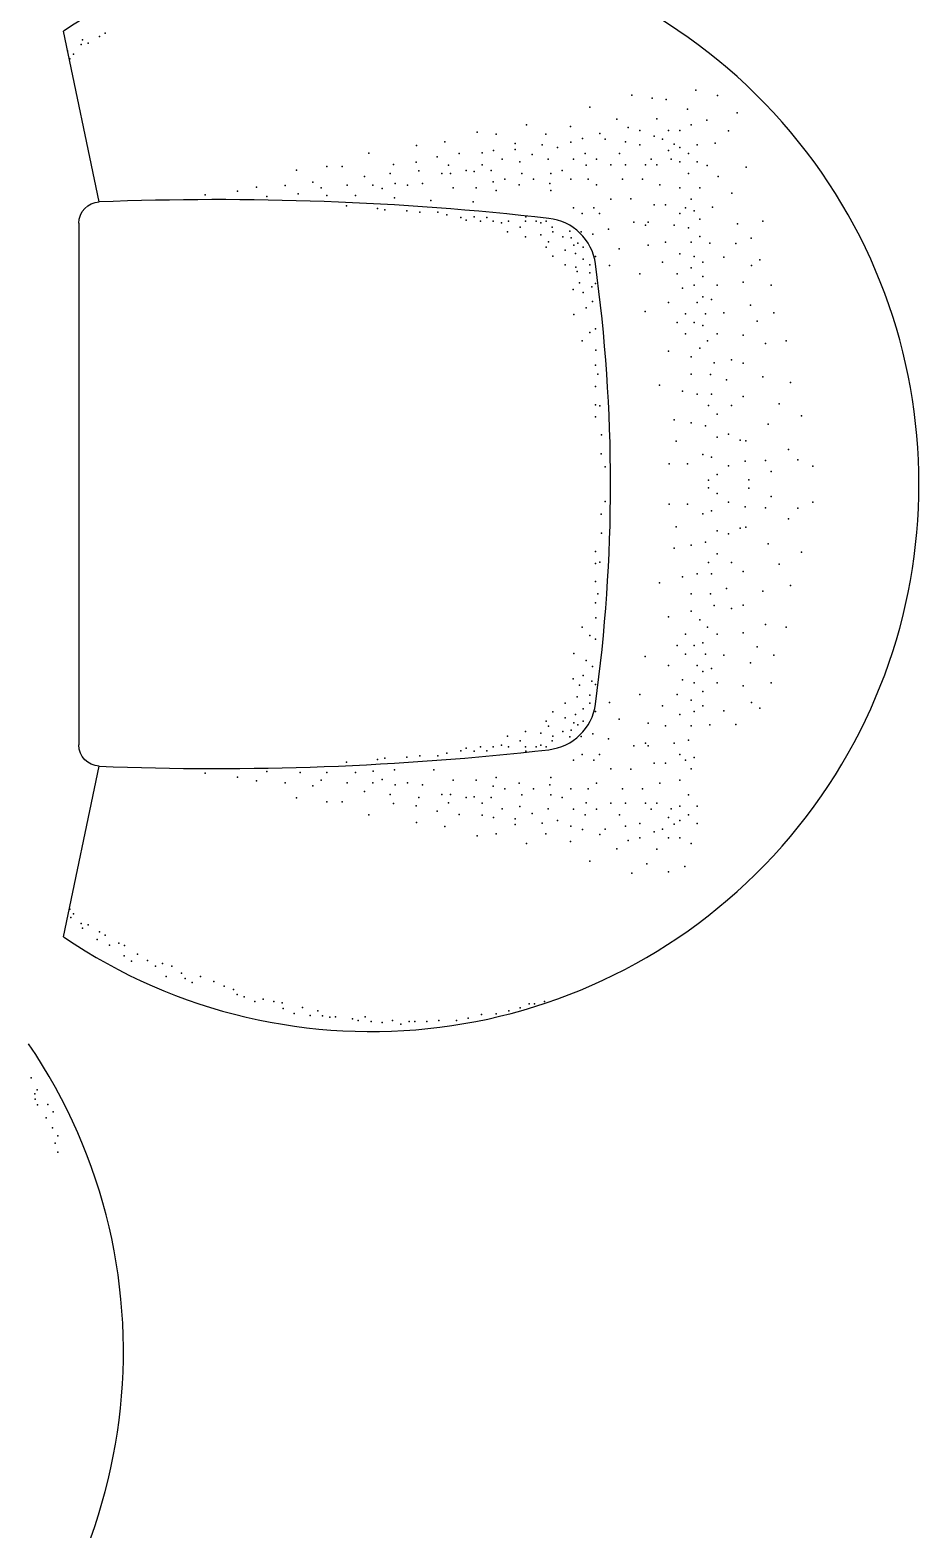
# Model space of a CAD drawing. Header units: inches. Extents: x 4.9 to 47.4, y 12.3 to 37.1.
# Drawn here: x 29.982 to 30.818, y 13.529 to 14.939 of the extents above; entities that cross this region are included whole.
import ezdxf

# ---------------------------------------------------------------- set-up
doc = ezdxf.new("R2010")
doc.units = ezdxf.units.IN
doc.header["$MEASUREMENT"] = 0
doc.layers.add('02', color=2, linetype='Continuous')

msp = doc.modelspace()

# ---------------------------------------------------------------- linework, layer by layer
at = {"layer": '02'}
msp.add_line((30.0279, 14.7571, -0.1), (30.0279, 14.2663, -0.1), dxfattribs=at)
at = {"layer": '02', "elevation": -0.1}
for points in [[(30.0279, 14.7571, -0.402499), (30.0471, 14.7771), (30.0135, 14.9377, -0.602064)], [(30.0135, 14.0858), (30.0471, 14.2463, -0.402499), (30.0279, 14.2663)]]:
    msp.add_lwpolyline(points, format="xyb", dxfattribs=at)
at = {"layer": '02'}
for centre, radius, start, end in [((30.3029, 14.5117, -0.1), 0.515, 235.7975, 124.2025), ((30.1579, 12.0196, -0.1), 2.7597, 83.5107, 92.301), ((30.4642, 14.712, -0.1), 0.05, 7.8583, 83.5107), ((29.0133, 14.5117, -0.1), 1.5146, 352.1417, 7.8583), ((30.4642, 14.3115, -0.1), 0.05, 276.4893, 352.1417), ((30.1579, 17.0038, -0.1), 2.7597, 267.699, 276.4893), ((29.5548, 13.6956, -0.1), 0.515, 145.7975, 34.2025)]:
    msp.add_arc(centre, radius, start, end, dxfattribs=at)
for p in [(30.0526, 14.936, -0.1), (30.0302, 14.9252, -0.1), (30.0313, 14.9295, -0.1), (30.0368, 14.9264, -0.1), (30.0474, 14.9328, -0.1), (30.0174, 14.9193, -0.1), (30.0196, 14.9116, -0.1), (30.0229, 14.9161, -0.1), (30.608, 14.8824, -0.1), (30.5085, 14.8664, -0.1), (30.548, 14.8776, -0.1), (30.567, 14.8747, -0.1), (30.5803, 14.8734, -0.1), (30.6003, 14.8644, -0.1), (30.6285, 14.8772, -0.1), (30.449, 14.8498, -0.1), (30.5339, 14.855, -0.1), (30.5715, 14.8552, -0.1), (30.6038, 14.8498, -0.1), (30.6183, 14.8542, -0.1), (30.6471, 14.8611, -0.1), (30.4025, 14.8427, -0.1), (30.4204, 14.8409, -0.1), (30.4669, 14.8409, -0.1), (30.4902, 14.848, -0.1), (30.5014, 14.8368, -0.1), (30.5177, 14.8415, -0.1), (30.5229, 14.8363, -0.1), (30.5445, 14.8471, -0.1), (30.5553, 14.8444, -0.1), (30.5688, 14.839, -0.1), (30.5769, 14.8363, -0.1), (30.5823, 14.8444, -0.1), (30.5931, 14.8444, -0.1), (30.6388, 14.8439, -0.1), (30.3006, 14.823, -0.1), (30.3453, 14.8302, -0.1), (30.3721, 14.8338, -0.1), (30.3855, 14.8227, -0.1), (30.4073, 14.8234, -0.1), (30.4178, 14.8254, -0.1), (30.4383, 14.832, -0.1), (30.4383, 14.8266, -0.1), (30.4543, 14.8217, -0.1), (30.4637, 14.8308, -0.1), (30.4779, 14.8284, -0.1), (30.4907, 14.8335, -0.1), (30.504, 14.8228, -0.1), (30.5364, 14.8228, -0.1), (30.5418, 14.8336, -0.1), (30.5553, 14.8309, -0.1), (30.5823, 14.8255, -0.1), (30.5878, 14.8316, -0.1), (30.5931, 14.8282, -0.1), (30.6011, 14.8228, -0.1), (30.6092, 14.8309, -0.1), (30.6264, 14.8324, -0.1), (30.2612, 14.8105, -0.1), (30.2755, 14.8105, -0.1), (30.3238, 14.8123, -0.1), (30.345, 14.8146, -0.1), (30.365, 14.8195, -0.1), (30.3754, 14.8116, -0.1), (30.4071, 14.8119, -0.1), (30.4259, 14.8173, -0.1), (30.4426, 14.815, -0.1), (30.4691, 14.8173, -0.1), (30.4932, 14.8175, -0.1), (30.5051, 14.8116, -0.1), (30.5148, 14.8175, -0.1), (30.5283, 14.8121, -0.1), (30.5418, 14.8121, -0.1), (30.5607, 14.8121, -0.1), (30.5661, 14.8175, -0.1), (30.5715, 14.8121, -0.1), (30.5849, 14.8173, -0.1), (30.5931, 14.8148, -0.1), (30.6092, 14.8148, -0.1), (30.6186, 14.8115, -0.1), (30.6553, 14.8099, -0.1), (30.2326, 14.807, -0.1), (30.2478, 14.7957, -0.1), (30.2964, 14.8011, -0.1), (30.3207, 14.8038, -0.1), (30.3255, 14.7945, -0.1), (30.3477, 14.8065, -0.1), (30.3511, 14.7945, -0.1), (30.3693, 14.8038, -0.1), (30.3774, 14.8038, -0.1), (30.3922, 14.8066, -0.1), (30.3996, 14.8059, -0.1), (30.4157, 14.8066, -0.1), (30.4176, 14.7959, -0.1), (30.4284, 14.7986, -0.1), (30.4419, 14.7932, -0.1), (30.4446, 14.804, -0.1), (30.4554, 14.7986, -0.1), (30.4709, 14.7945, -0.1), (30.4716, 14.804, -0.1), (30.4824, 14.8067, -0.1), (30.4905, 14.7986, -0.1), (30.5067, 14.7986, -0.1), (30.5148, 14.7932, -0.1), (30.5391, 14.7986, -0.1), (30.558, 14.7986, -0.1), (30.5742, 14.7932, -0.1), (30.6011, 14.804, -0.1), (30.629, 14.801, -0.1), (30.1467, 14.7838, -0.1), (30.1771, 14.7873, -0.1), (30.195, 14.7909, -0.1), (30.2046, 14.7822, -0.1), (30.2219, 14.7927, -0.1), (30.2343, 14.7849, -0.1), (30.2559, 14.7903, -0.1), (30.2612, 14.7831, -0.1), (30.2802, 14.793, -0.1), (30.288, 14.7831, -0.1), (30.3045, 14.793, -0.1), (30.3132, 14.7898, -0.1), (30.3246, 14.7811, -0.1), (30.3369, 14.793, -0.1), (30.3798, 14.7905, -0.1), (30.4014, 14.7905, -0.1), (30.4203, 14.7878, -0.1), (30.4716, 14.7878, -0.1), (30.5283, 14.7797, -0.1), (30.5471, 14.78, -0.1), (30.5931, 14.7905, -0.1), (30.6038, 14.7797, -0.1), (30.6119, 14.7905, -0.1), (30.6421, 14.7853, -0.1), (30.2795, 14.7734, -0.1), (30.3086, 14.771, -0.1), (30.3158, 14.7698, -0.1), (30.3364, 14.7686, -0.1), (30.3485, 14.7674, -0.1), (30.359, 14.7784, -0.1), (30.3655, 14.7674, -0.1), (30.3739, 14.765, -0.1), (30.3988, 14.7771, -0.1), (30.4932, 14.7716, -0.1), (30.5013, 14.7662, -0.1), (30.5121, 14.7716, -0.1), (30.5175, 14.7662, -0.1), (30.5688, 14.7743, -0.1), (30.5796, 14.7743, -0.1), (30.5931, 14.7662, -0.1), (30.5984, 14.7716, -0.1), (30.6065, 14.7689, -0.1), (30.6238, 14.7722, -0.1), (30.387, 14.7626, -0.1), (30.3921, 14.7601, -0.1), (30.3996, 14.7632, -0.1), (30.4057, 14.7589, -0.1), (30.4115, 14.7625, -0.1), (30.4175, 14.7589, -0.1), (30.4253, 14.7575, -0.1), (30.4318, 14.7589, -0.1), (30.443, 14.7533, -0.1), (30.4478, 14.7589, -0.1), (30.4481, 14.7632, -0.1), (30.458, 14.7589, -0.1), (30.4623, 14.7575, -0.1), (30.4673, 14.7589, -0.1), (30.4729, 14.7533, -0.1), (30.5261, 14.7516, -0.1), (30.5499, 14.7581, -0.1), (30.5607, 14.7554, -0.1), (30.5634, 14.7581, -0.1), (30.5877, 14.7554, -0.1), (30.6011, 14.7527, -0.1), (30.6119, 14.7608, -0.1), (30.6474, 14.7565, -0.1), (30.671, 14.7591, -0.1), (30.431, 14.7489, -0.1), (30.4478, 14.7444, -0.1), (30.4623, 14.7461, -0.1), (30.4696, 14.7396, -0.1), (30.4737, 14.7489, -0.1), (30.4829, 14.7444, -0.1), (30.4897, 14.7495, -0.1), (30.4908, 14.7432, -0.1), (30.4972, 14.7383, -0.1), (30.5002, 14.7491, -0.1), (30.5113, 14.7467, -0.1), (30.5796, 14.7392, -0.1), (30.6038, 14.7392, -0.1), (30.6119, 14.7446, -0.1), (30.6212, 14.7382, -0.1), (30.6458, 14.738, -0.1), (30.66, 14.7431, -0.1), (30.4672, 14.7347, -0.1), (30.4737, 14.7261, -0.1), (30.4851, 14.7318, -0.1), (30.4934, 14.7365, -0.1), (30.495, 14.7287, -0.1), (30.5023, 14.7347, -0.1), (30.5023, 14.7233, -0.1), (30.5138, 14.7257, -0.1), (30.536, 14.7331, -0.1), (30.5634, 14.7365, -0.1), (30.5931, 14.7284, -0.1), (30.6065, 14.7257, -0.1), (30.6343, 14.7251, -0.1), (30.4853, 14.7178, -0.1), (30.4953, 14.7159, -0.1), (30.4966, 14.7118, -0.1), (30.5084, 14.7178, -0.1), (30.5084, 14.7103, -0.1), (30.5269, 14.7172, -0.1), (30.5553, 14.7096, -0.1), (30.5769, 14.7204, -0.1), (30.5904, 14.7096, -0.1), (30.6038, 14.715, -0.1), (30.6146, 14.7204, -0.1), (30.6605, 14.7172, -0.1), (30.6683, 14.7225, -0.1), (30.4926, 14.6949, -0.1), (30.4986, 14.7009, -0.1), (30.5102, 14.6973, -0.1), (30.5137, 14.7004, -0.1), (30.5957, 14.6961, -0.1), (30.6065, 14.6988, -0.1), (30.6146, 14.7069, -0.1), (30.6281, 14.6988, -0.1), (30.6526, 14.7015, -0.1), (30.6788, 14.6989, -0.1), (30.5023, 14.6919, -0.1), (30.5108, 14.6833, -0.1), (30.5823, 14.6826, -0.1), (30.6092, 14.6826, -0.1), (30.6146, 14.688, -0.1), (30.6227, 14.6853, -0.1), (30.4934, 14.6712, -0.1), (30.5051, 14.6776, -0.1), (30.5606, 14.6739, -0.1), (30.5984, 14.6718, -0.1), (30.6173, 14.6718, -0.1), (30.6343, 14.6727, -0.1), (30.6594, 14.68, -0.1), (30.6814, 14.6727, -0.1), (30.5084, 14.6544, -0.1), (30.5137, 14.6577, -0.1), (30.5904, 14.6637, -0.1), (30.5984, 14.6529, -0.1), (30.6065, 14.6637, -0.1), (30.6146, 14.661, -0.1), (30.6281, 14.6529, -0.1), (30.6657, 14.6649, -0.1), (30.5011, 14.6465, -0.1), (30.6119, 14.6394, -0.1), (30.6192, 14.6463, -0.1), (30.6526, 14.6518, -0.1), (30.6736, 14.6439, -0.1), (30.693, 14.6465, -0.1), (30.514, 14.6376, -0.1), (30.5823, 14.6367, -0.1), (30.6038, 14.6313, -0.1), (30.6254, 14.6259, -0.1), (30.6416, 14.6286, -0.1), (30.6526, 14.6256, -0.1), (30.5137, 14.6235, -0.1), (30.5158, 14.6152, -0.1), (30.6038, 14.6152, -0.1), (30.622, 14.6149, -0.1), (30.6369, 14.6099, -0.1), (30.671, 14.6125, -0.1), (30.5137, 14.6035, -0.1), (30.574, 14.6047, -0.1), (30.5957, 14.599, -0.1), (30.6092, 14.5963, -0.1), (30.6227, 14.5963, -0.1), (30.6972, 14.6073, -0.1), (30.5137, 14.5864, -0.1), (30.5177, 14.5853, -0.1), (30.62, 14.5855, -0.1), (30.6416, 14.5855, -0.1), (30.6526, 14.5942, -0.1), (30.6864, 14.5872, -0.1), (30.5137, 14.575, -0.1), (30.5877, 14.572, -0.1), (30.6038, 14.5693, -0.1), (30.6281, 14.5774, -0.1), (30.6762, 14.568, -0.1), (30.7076, 14.5759, -0.1), (30.5194, 14.5579, -0.1), (30.6173, 14.5666, -0.1), (30.6281, 14.5558, -0.1), (30.6389, 14.5585, -0.1), (30.5192, 14.5401, -0.1), (30.5897, 14.5521, -0.1), (30.6146, 14.5396, -0.1), (30.6497, 14.5531, -0.1), (30.6552, 14.5523, -0.1), (30.6952, 14.5443, -0.1), (30.5229, 14.528, -0.1), (30.5829, 14.5308, -0.1), (30.6001, 14.5308, -0.1), (30.6227, 14.5369, -0.1), (30.6389, 14.5288, -0.1), (30.6544, 14.5332, -0.1), (30.6736, 14.534, -0.1), (30.704, 14.5345, -0.1), (30.7181, 14.5287, -0.1), (30.62, 14.5154, -0.1), (30.6281, 14.5208, -0.1), (30.6579, 14.5157, -0.1), (30.6788, 14.5235, -0.1), (30.62, 14.5081, -0.1), (30.6281, 14.5027, -0.1), (30.6579, 14.5078, -0.1), (30.6788, 14.5, -0.1), (30.5192, 14.4833, -0.1), (30.5229, 14.4954, -0.1), (30.5829, 14.4927, -0.1), (30.6001, 14.4927, -0.1), (30.6146, 14.4838, -0.1), (30.6227, 14.4865, -0.1), (30.6389, 14.4946, -0.1), (30.6544, 14.4902, -0.1), (30.6736, 14.4895, -0.1), (30.704, 14.4889, -0.1), (30.7181, 14.4947, -0.1), (30.5897, 14.4714, -0.1), (30.6497, 14.4703, -0.1), (30.6552, 14.4712, -0.1), (30.6952, 14.4791, -0.1), (30.5194, 14.4655, -0.1), (30.6173, 14.4569, -0.1), (30.6281, 14.4676, -0.1), (30.6389, 14.465, -0.1), (30.6762, 14.4554, -0.1), (30.5137, 14.4484, -0.1), (30.5877, 14.4515, -0.1), (30.6038, 14.4542, -0.1), (30.6281, 14.4461, -0.1), (30.7076, 14.4476, -0.1), (30.5137, 14.437, -0.1), (30.5177, 14.4382, -0.1), (30.6092, 14.4272, -0.1), (30.62, 14.438, -0.1), (30.6227, 14.4272, -0.1), (30.6416, 14.438, -0.1), (30.6526, 14.4293, -0.1), (30.6864, 14.4363, -0.1), (30.5137, 14.4199, -0.1), (30.574, 14.4188, -0.1), (30.5957, 14.4245, -0.1), (30.6369, 14.4136, -0.1), (30.6972, 14.4162, -0.1), (30.5137, 14.4, -0.1), (30.5158, 14.4083, -0.1), (30.6038, 14.4083, -0.1), (30.622, 14.4085, -0.1), (30.671, 14.4109, -0.1), (30.514, 14.3859, -0.1), (30.5823, 14.3867, -0.1), (30.6038, 14.3921, -0.1), (30.6254, 14.3975, -0.1), (30.6416, 14.3948, -0.1), (30.6526, 14.3979, -0.1), (30.5011, 14.377, -0.1), (30.5984, 14.3705, -0.1), (30.6119, 14.384, -0.1), (30.6192, 14.3772, -0.1), (30.6281, 14.3705, -0.1), (30.6526, 14.3717, -0.1), (30.6736, 14.3795, -0.1), (30.693, 14.377, -0.1), (30.5084, 14.3691, -0.1), (30.5137, 14.3658, -0.1), (30.5904, 14.3598, -0.1), (30.6065, 14.3598, -0.1), (30.6146, 14.3625, -0.1), (30.6657, 14.3586, -0.1), (30.4934, 14.3523, -0.1), (30.5051, 14.3458, -0.1), (30.5606, 14.3496, -0.1), (30.5984, 14.3517, -0.1), (30.6173, 14.3517, -0.1), (30.6343, 14.3507, -0.1), (30.6594, 14.3434, -0.1), (30.6814, 14.3507, -0.1), (30.4926, 14.3286, -0.1), (30.5023, 14.3316, -0.1), (30.5108, 14.3401, -0.1), (30.5823, 14.3409, -0.1), (30.6092, 14.3409, -0.1), (30.6146, 14.3355, -0.1), (30.6227, 14.3382, -0.1), (30.4986, 14.3226, -0.1), (30.5102, 14.3262, -0.1), (30.5137, 14.323, -0.1), (30.5553, 14.3139, -0.1), (30.5904, 14.3139, -0.1), (30.5957, 14.3274, -0.1), (30.6065, 14.3247, -0.1), (30.6146, 14.3166, -0.1), (30.6281, 14.3247, -0.1), (30.6526, 14.3219, -0.1), (30.6788, 14.3246, -0.1), (30.4853, 14.3056, -0.1), (30.4966, 14.3116, -0.1), (30.5023, 14.3002, -0.1), (30.5084, 14.3131, -0.1), (30.5084, 14.3056, -0.1), (30.5269, 14.3062, -0.1), (30.5769, 14.3031, -0.1), (30.6038, 14.3085, -0.1), (30.6146, 14.3031, -0.1), (30.6605, 14.3062, -0.1), (30.6683, 14.301, -0.1), (30.4672, 14.2887, -0.1), (30.4737, 14.2974, -0.1), (30.4851, 14.2917, -0.1), (30.4934, 14.287, -0.1), (30.495, 14.2948, -0.1), (30.5023, 14.2888, -0.1), (30.5138, 14.2978, -0.1), (30.536, 14.2904, -0.1), (30.5634, 14.2869, -0.1), (30.5931, 14.295, -0.1), (30.6065, 14.2977, -0.1), (30.6343, 14.2984, -0.1), (30.431, 14.2746, -0.1), (30.4478, 14.279, -0.1), (30.4623, 14.2774, -0.1), (30.4696, 14.2839, -0.1), (30.4737, 14.2746, -0.1), (30.4829, 14.279, -0.1), (30.4897, 14.2739, -0.1), (30.4908, 14.2803, -0.1), (30.4972, 14.2851, -0.1), (30.5002, 14.2743, -0.1), (30.5113, 14.2768, -0.1), (30.5261, 14.2719, -0.1), (30.5796, 14.2842, -0.1), (30.6038, 14.2842, -0.1), (30.6212, 14.2853, -0.1), (30.6458, 14.2854, -0.1), (30.3739, 14.2585, -0.1), (30.387, 14.2609, -0.1), (30.3921, 14.2633, -0.1), (30.3996, 14.2603, -0.1), (30.4057, 14.2646, -0.1), (30.4115, 14.2609, -0.1), (30.4175, 14.2645, -0.1), (30.4253, 14.266, -0.1), (30.4318, 14.2646, -0.1), (30.443, 14.2702, -0.1), (30.4478, 14.2645, -0.1), (30.4481, 14.2603, -0.1), (30.458, 14.2646, -0.1), (30.4623, 14.266, -0.1), (30.4673, 14.2646, -0.1), (30.4729, 14.2702, -0.1), (30.5499, 14.2653, -0.1), (30.5607, 14.268, -0.1), (30.5634, 14.2653, -0.1), (30.5877, 14.268, -0.1), (30.6011, 14.2707, -0.1), (30.2795, 14.25, -0.1), (30.3086, 14.2525, -0.1), (30.3158, 14.2537, -0.1), (30.3364, 14.2549, -0.1), (30.3485, 14.2561, -0.1), (30.3655, 14.2561, -0.1), (30.4932, 14.2519, -0.1), (30.5013, 14.2573, -0.1), (30.5121, 14.2519, -0.1), (30.5175, 14.2573, -0.1), (30.5283, 14.2438, -0.1), (30.5471, 14.2435, -0.1), (30.5688, 14.2492, -0.1), (30.5796, 14.2492, -0.1), (30.5931, 14.2573, -0.1), (30.5984, 14.2519, -0.1), (30.6038, 14.2438, -0.1), (30.6065, 14.2546, -0.1), (30.1467, 14.2397, -0.1), (30.1771, 14.2361, -0.1), (30.195, 14.2326, -0.1), (30.2046, 14.2413, -0.1), (30.2219, 14.2308, -0.1), (30.236, 14.2404, -0.1), (30.2559, 14.2332, -0.1), (30.2612, 14.2404, -0.1), (30.2802, 14.2305, -0.1), (30.288, 14.2404, -0.1), (30.3045, 14.2305, -0.1), (30.3047, 14.2415, -0.1), (30.3132, 14.2337, -0.1), (30.3246, 14.2428, -0.1), (30.3369, 14.2305, -0.1), (30.3617, 14.2428, -0.1), (30.3798, 14.233, -0.1), (30.4014, 14.233, -0.1), (30.4203, 14.2357, -0.1), (30.4419, 14.2303, -0.1), (30.4716, 14.2357, -0.1), (30.5148, 14.2303, -0.1), (30.5742, 14.2303, -0.1), (30.5931, 14.233, -0.1), (30.2326, 14.2165, -0.1), (30.2478, 14.2278, -0.1), (30.2964, 14.2224, -0.1), (30.3207, 14.2197, -0.1), (30.3255, 14.2289, -0.1), (30.3477, 14.217, -0.1), (30.3511, 14.2289, -0.1), (30.3693, 14.2197, -0.1), (30.3774, 14.2197, -0.1), (30.3922, 14.2169, -0.1), (30.3996, 14.2175, -0.1), (30.4157, 14.2169, -0.1), (30.4176, 14.2276, -0.1), (30.4284, 14.2249, -0.1), (30.4446, 14.2195, -0.1), (30.4554, 14.2249, -0.1), (30.4709, 14.2289, -0.1), (30.4716, 14.2195, -0.1), (30.4824, 14.2168, -0.1), (30.4905, 14.2249, -0.1), (30.5067, 14.2249, -0.1), (30.5391, 14.2249, -0.1), (30.558, 14.2249, -0.1), (30.6011, 14.2195, -0.1), (30.2612, 14.2129, -0.1), (30.2755, 14.2129, -0.1), (30.3238, 14.2111, -0.1), (30.345, 14.2089, -0.1), (30.365, 14.204, -0.1), (30.3754, 14.2119, -0.1), (30.4071, 14.2116, -0.1), (30.4259, 14.2062, -0.1), (30.4426, 14.2085, -0.1), (30.4543, 14.2018, -0.1), (30.4691, 14.2062, -0.1), (30.4932, 14.206, -0.1), (30.5051, 14.2118, -0.1), (30.5148, 14.206, -0.1), (30.5283, 14.2114, -0.1), (30.5418, 14.2114, -0.1), (30.5607, 14.2114, -0.1), (30.5661, 14.206, -0.1), (30.5715, 14.2114, -0.1), (30.5849, 14.2061, -0.1), (30.5931, 14.2087, -0.1), (30.6092, 14.2087, -0.1), (30.3006, 14.2004, -0.1), (30.3453, 14.1933, -0.1), (30.3721, 14.1897, -0.1), (30.3855, 14.2008, -0.1), (30.4073, 14.2001, -0.1), (30.4178, 14.1981, -0.1), (30.4383, 14.1968, -0.1), (30.4383, 14.1915, -0.1), (30.4637, 14.1927, -0.1), (30.4779, 14.1951, -0.1), (30.4907, 14.19, -0.1), (30.504, 14.2006, -0.1), (30.5229, 14.1871, -0.1), (30.5364, 14.2006, -0.1), (30.5418, 14.1898, -0.1), (30.5553, 14.1925, -0.1), (30.5769, 14.1871, -0.1), (30.5823, 14.1979, -0.1), (30.5878, 14.1919, -0.1), (30.5931, 14.1952, -0.1), (30.6011, 14.2006, -0.1), (30.6092, 14.1925, -0.1), (30.4025, 14.1808, -0.1), (30.4204, 14.1826, -0.1), (30.449, 14.1736, -0.1), (30.4669, 14.1826, -0.1), (30.4902, 14.1754, -0.1), (30.5014, 14.1867, -0.1), (30.5177, 14.1819, -0.1), (30.5445, 14.1763, -0.1), (30.5553, 14.179, -0.1), (30.5688, 14.1844, -0.1), (30.5823, 14.179, -0.1), (30.5931, 14.179, -0.1), (30.6038, 14.1736, -0.1), (30.5339, 14.1684, -0.1), (30.5715, 14.1682, -0.1), (30.5085, 14.1571, -0.1), (30.548, 14.1458, -0.1), (30.5619, 14.1545, -0.1), (30.5824, 14.1468, -0.1), (30.5978, 14.152, -0.1), (30.0196, 14.1118, -0.1), (30.0203, 14.104, -0.1), (30.0229, 14.1074, -0.1), (30.0302, 14.0983, -0.1), (30.0313, 14.094, -0.1), (30.0368, 14.097, -0.1), (30.0474, 14.0906, -0.1), (30.0453, 14.0834, -0.1), (30.0526, 14.0874, -0.1), (30.0567, 14.0779, -0.1), (30.0656, 14.0798, -0.1), (30.0708, 14.0775, -0.1), (30.0706, 14.0679, -0.1), (30.0775, 14.0628, -0.1), (30.0831, 14.0695, -0.1), (30.0924, 14.0634, -0.1), (30.1067, 14.0608, -0.1), (30.1, 14.0583, -0.1), (30.1099, 14.0483, -0.1), (30.1154, 14.0583, -0.1), (30.1243, 14.0517, -0.1), (30.1279, 14.0465, -0.1), (30.1422, 14.0483, -0.1), (30.1344, 14.0427, -0.1), (30.1549, 14.0439, -0.1), (30.1645, 14.0394, -0.1), (30.1734, 14.0361, -0.1), (30.1767, 14.0316, -0.1), (30.1834, 14.0294, -0.1), (30.1935, 14.0249, -0.1), (30.2014, 14.027, -0.1), (30.2113, 14.0249, -0.1), (30.2191, 14.0238, -0.1), (30.2202, 14.0182, -0.1), (30.2381, 14.0193, -0.1), (30.4429, 14.0191, -0.1), (30.4515, 14.0227, -0.1), (30.4564, 14.0227, -0.1), (30.4657, 14.0248, -0.1), (30.2303, 14.0138, -0.1), (30.2454, 14.0118, -0.1), (30.2526, 14.016, -0.1), (30.257, 14.0115, -0.1), (30.264, 14.0101, -0.1), (30.2693, 14.0104, -0.1), (30.2851, 14.0085, -0.1), (30.2905, 14.0071, -0.1), (30.2971, 14.0104, -0.1), (30.3027, 14.006, -0.1), (30.313, 14.0051, -0.1), (30.3228, 14.0071, -0.1), (30.3306, 14.0037, -0.1), (30.3384, 14.006, -0.1), (30.344, 14.006, -0.1), (30.3551, 14.006, -0.1), (30.3663, 14.0071, -0.1), (30.383, 14.0071, -0.1), (30.3941, 14.0093, -0.1), (30.4067, 14.0127, -0.1), (30.4202, 14.0134, -0.1), (30.4323, 14.0163, -0.1), (29.9832, 13.9532, -0.1), (29.9866, 13.9381, -0.1), (29.9887, 13.9418, -0.1), (29.9868, 13.9329, -0.1), (29.9891, 13.9278, -0.1), (29.9987, 13.9279, -0.1), (30.0038, 13.921, -0.1), (29.9971, 13.9154, -0.1), (30.0032, 13.9061, -0.1), (30.0057, 13.8918, -0.1), (30.0083, 13.8985, -0.1), (30.0082, 13.8831, -0.1)]:
    msp.add_point(p, dxfattribs=at)

doc.saveas('drawing.dxf')
